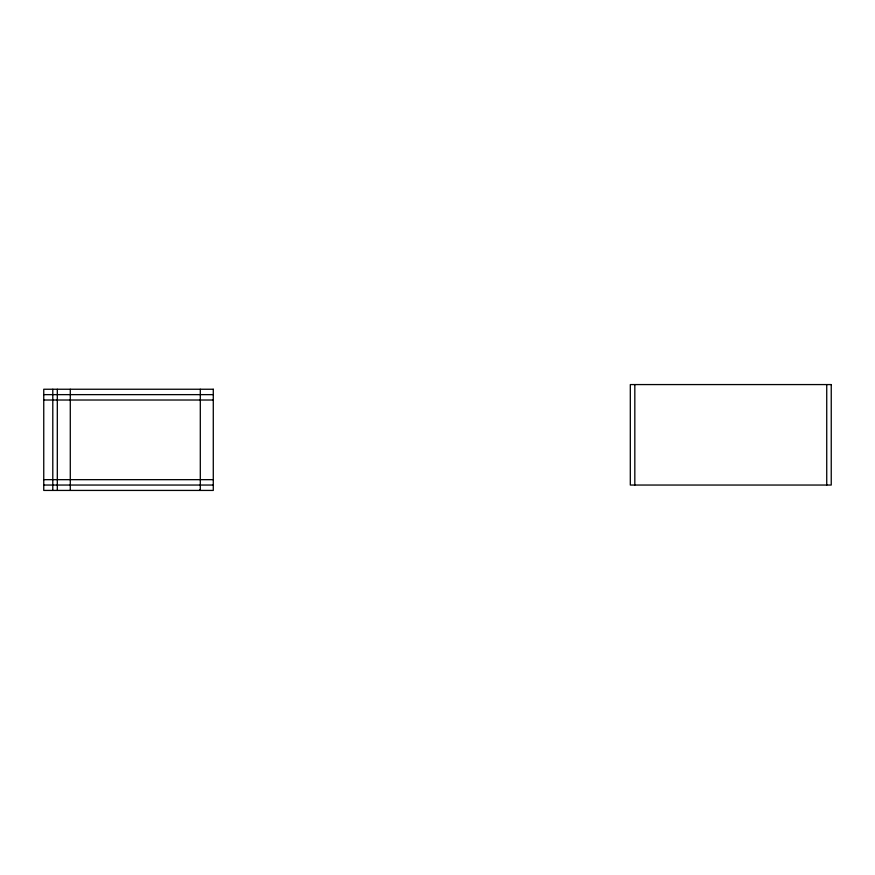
<?xml version="1.0" encoding="UTF-8"?>
<svg xmlns="http://www.w3.org/2000/svg" width="875" height="875" viewBox="0 0 875 875"><rect width="100%" height="100%" fill="white"/><g stroke="black" fill="none" stroke-linecap="round" stroke-linejoin="round"><path stroke-width="1.31" d="M43.75 394.636L213.281 394.636M43.75 400.017L213.281 400.017M43.75 479.664L213.281 479.664M43.75 485.045L213.281 485.045M826.733 384.573L826.733 485.045M634.823 384.573L634.823 485.045M200.298 389.244L200.298 490.427M199.719 489.694L199.719 490.405M70.284 389.244L70.284 490.427M57.312 389.244L57.312 490.427M52.795 389.244L52.795 490.427M831.239 384.573L630.317 384.573L630.306 485.045L831.239 485.045L831.25 384.573M213.281 389.244L43.75 389.244L43.75 490.427L213.281 490.427L213.281 389.244"/></g></svg>
